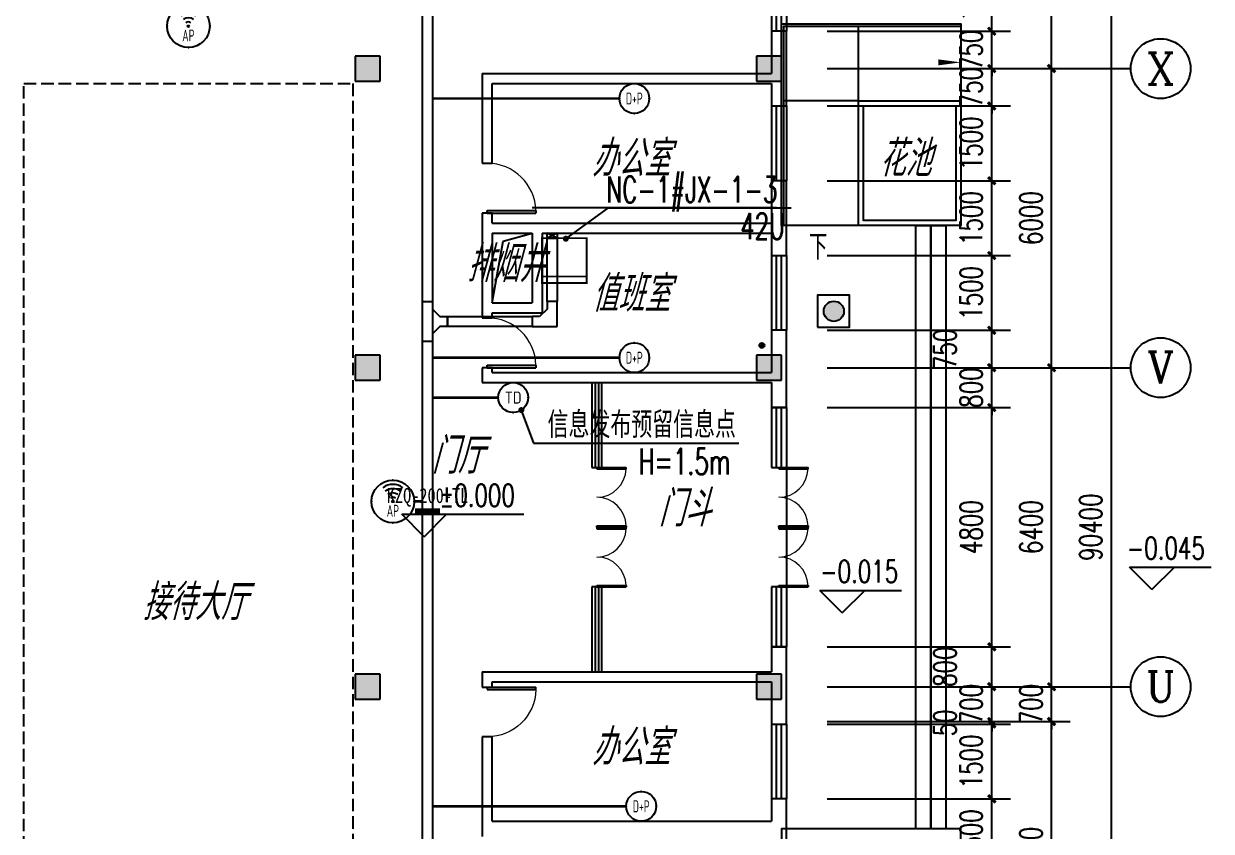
# Model space of a CAD drawing. Extents: x 1333527 to 1855755, y 1020844 to 1581249.
# Drawn here: x 1455274 to 1479099, y 1215171 to 1231371 of the extents above; entities that cross this region are included whole.
import ezdxf
from ezdxf.enums import TextEntityAlignment as Align

# ---------------------------------------------------------------- set-up
doc = ezdxf.new("R2010")
doc.units = 0
doc.header["$LTSCALE"] = 1000
doc.header["$PDSIZE"] = 5
doc.linetypes.add('DASH', pattern=[0.35, 0.25, -0.1])
doc.layers.add('1-建筑底图', color=8, linetype='Continuous', plot=False)
for name, color, linetype in [('AXIS_TEXT', 7, 'Continuous'), ('CABLETRAY_PDS', 4, 'Continuous'), ('DIM-箱柜', 3, 'Continuous'), ('DIM-通讯', 3, 'Continuous'), ('EQUIP-箱柜', 3, 'Continuous'), ('EQUIP-通讯', 3, 'Continuous'), ('WIRE-综合布线', 5, 'Continuous'), ('建筑-柱子', 9, 'Continuous'), ('建筑-柱子-填充', 8, 'Continuous'), ('抗震支吊架', 2, 'Continuous'), ('排水', 153, 'Continuous'), ('防火分区', 6, 'Continuous')]:
    doc.layers.add(name, color=color, linetype=linetype)
doc.styles.add('_TCH_AXIS', font='COMPLEX', dxfattribs={"bigfont": 'GBCBIG'})
doc.styles.add('_TCH_DIM', font='SIMPLEX', dxfattribs={"bigfont": 'GBCBIG'})
doc.styles.add('_TCH_DIM_T3', font='SIMPLEX', dxfattribs={"width": 0.705882, "bigfont": 'GBCBIG'})
doc.styles.add('_TEL_ATTDEF', font='gbenor', dxfattribs={"bigfont": 'gbcbig'})
doc.styles.add('_TEL_DIM', font='SIMPLEX', dxfattribs={"width": 0.8, "height": 3.5, "bigfont": 'HZTXT'})
doc.styles.add('COMPLEX', font='COMPLEX')
doc.styles.add('kzcad', font='', dxfattribs={"width": 0.8})
doc.styles.get("Standard").update_dxf_attribs({"font": 'gbeitc.shx', "bigfont": 'gbcbig.shx'})
doc.styles.get('kzcad').set_extended_font_data('SimSun')
doc.linetypes.add('JIEDI', pattern='A,1.25,-0.25,0.25,-0.25,0.625,["/",Standard,S=0.6,R=0,X=0,Y=-0.3],0.625,-0.25,0.25,-0.25', length=4)
doc.dimstyles.new('_TCH_ARCH&&150', dxfattribs={"dimtxt": 446.25, "dimasz": 150, "dimexe": 375, "dimexo": 450, "dimgap": 189.375, "dimtad": 1, "dimdec": 0, "dimzin": 0, "dimdsep": 46, "dimtxsty": '_TCH_DIM_T3', "dimblk": 'ARCHTICK', "dimcen": 0.09, "dimclrt": 7, "dimazin": 2, "dimtfac": 1, "dimtdec": 0, "dimtix": 1, "dimtmove": 2, "dimatfit": 3, "dimfxl": 1, "dimtolj": 1, "dimtzin": 0, "dimarcsym": 0})

# ---------------------------------------------------------------- blocks, each defined once
blk = doc.blocks.new('$equip_U$00000092(win7-PC-hzk)')
at = {"const_width": 0.05}
blk.add_lwpolyline([(-0.6, 1.2), (0.6, 1.2), (0.6, 0), (-0.6, 0)], close=True, dxfattribs=at)
blk.add_lwpolyline([(-0.6, 1.028), (0.6, 1.028)], dxfattribs=at)
at = {"color": 7, "style": '_TEL_DIM', "flags": 1}
for tag in ['A', 'REMARK']:
    blk.add_attdef(tag, text='', height=0.00002, dxfattribs=at).set_placement((0, 0), align=Align.MIDDLE_CENTER)
at = {"color": 7, "style": '_TEL_DIM'}
blk.add_attdef('$TEXT$', text='', height=0.00002, dxfattribs=at).set_placement((0, 0), align=Align.MIDDLE_CENTER)
blk = doc.blocks.new('$equip_U$00000080(win7-PC-hzk)')
blk.add_circle((0, 0.5), 0.5)
for p in [(0, 0.999), (-0.5, 0.5), (0.5, 0.5)]:
    blk.add_point(p)
at = {"color": 7, "style": '_TEL_DIM', "width": 0.7}
blk.add_attdef('$TEXT$', text='', height=0.4, dxfattribs=at).set_placement((0, 0.5), align=Align.MIDDLE_CENTER)
at = {"color": 7, "style": '_TEL_DIM', "flags": 1}
for tag in ['A', 'REMARK']:
    blk.add_attdef(tag, text='', height=0.00002, dxfattribs=at).set_placement((0, 0), align=Align.MIDDLE_CENTER)
blk = doc.blocks.new('$equip_U$00000091(win7-PC-hzk)')
for radius in [0.714, 0.0272]:
    blk.add_circle((0, 0), radius)
for radius in [0.571, 0.428, 0.285, 0.143]:
    blk.add_arc((0, 0), radius, 53.7049, 126.2951)
for p in [(0, 0.714), (-0.714, 0), (0.714, 0), (0, -0.714)]:
    blk.add_point(p)
at = {"color": 7, "style": '_TEL_DIM', "flags": 1}
for tag in ['A', 'REMARK']:
    blk.add_attdef(tag, text='', height=0.00002, dxfattribs=at).set_placement((0, 0), align=Align.MIDDLE_CENTER)
at = {"color": 7, "style": '_TEL_DIM', "width": 0.7}
blk.add_attdef('$TEXT$', text='', height=0.4, dxfattribs=at).set_placement((0, -0.31), align=Align.MIDDLE_CENTER)
blk = doc.blocks.new('$equip_U$00000076(win7-PC-hzk)')
blk.add_circle((0, 0.5), 0.5)
for p in [(0, 0.999), (-0.5, 0.5), (0.5, 0.5)]:
    blk.add_point(p)
at = {"color": 7, "style": '_TEL_DIM'}
blk.add_attdef('$TEXT$', text='', height=0.4, dxfattribs=at).set_placement((0, 0.5), align=Align.MIDDLE_CENTER)
at = {"color": 7, "style": '_TEL_DIM', "flags": 1}
for tag in ['A', 'REMARK']:
    blk.add_attdef(tag, text='', height=0.00002, dxfattribs=at).set_placement((0, 0), align=Align.MIDDLE_CENTER)
blk = doc.blocks.new('ng')
at = {"layer": '排水'}
for p, q in [((345991, 781358), (346091, 781358)), ((346041, 781408), (346041, 781308))]:
    blk.add_line(p, q, dxfattribs=at)
blk.add_circle((346041, 781358), 50, dxfattribs=at)
blk = doc.blocks.new('A$C4670417C')
at = {"layer": '建筑-柱子-填充'}
for points in [[(102250, 54550), (101750, 54550), (101750, 54050), (102250, 54050)], [(110300, 54550), (109800, 54550), (109800, 54050), (110300, 54050)], [(102250, 48550), (101750, 48550), (101750, 48050), (102250, 48050)], [(110300, 48550), (109800, 48550), (109800, 48050), (110300, 48050)], [(102250, 42150), (101750, 42150), (101750, 41650), (102250, 41650)], [(110300, 42150), (109800, 42150), (109800, 41650), (110300, 41650)]]:
    blk.add_hatch(color=256, dxfattribs=at).paths.add_polyline_path(points)
at = {"layer": '建筑-柱子'}
for p, q in [((102250, 54550), (101750, 54550)), ((101750, 54550), (101750, 54050)), ((102250, 54050), (102250, 54550)), ((110300, 54550), (109800, 54550)), ((109800, 54550), (109800, 54050)), ((110300, 54050), (110300, 54550)), ((101750, 54050), (102250, 54050)), ((109800, 54050), (110300, 54050)), ((102250, 48550), (101750, 48550)), ((101750, 48550), (101750, 48050)), ((102250, 48050), (102250, 48550)), ((110300, 48550), (109800, 48550)), ((109800, 48550), (109800, 48050)), ((110300, 48050), (110300, 48550)), ((101750, 48050), (102250, 48050)), ((109800, 48050), (110300, 48050)), ((102250, 42150), (101750, 42150)), ((101750, 42150), (101750, 41650)), ((102250, 41650), (102250, 42150)), ((110300, 42150), (109800, 42150)), ((109800, 42150), (109800, 41650)), ((110300, 41650), (110300, 42150)), ((101750, 41650), (102250, 41650)), ((109800, 41650), (110300, 41650))]:
    blk.add_line(p, q, dxfattribs=at)
blk = doc.blocks.new('A$C2CDD3BEF')
at = {"layer": '防火分区'}
h = blk.add_hatch(color=7, dxfattribs=at)
h.dxf.hatch_style = 1
edge = h.paths.add_edge_path()
edge.add_arc((460, 446), 282, 0, 360)
at = {"layer": '防火分区', "color": 7}
blk.add_lwpolyline([(0, 0), (900, 0), (900, 900), (0, 900)], close=True, dxfattribs=at)
blk.add_circle((460, 446), 282, dxfattribs=at)
blk = doc.blocks.new('_ArchTick')
at = {"color": 0, "linetype": 'ByBlock', "const_width": 0.4}
blk.add_lwpolyline([(-0.5, -0.5), (0.5, 0.5)], dxfattribs=at)
blk = doc.blocks.new('*D140')
at = {"layer": '1-建筑底图', "color": 0, "lineweight": -2, "transparency": 16777216}
for p, q in [((112521, 38950), (116196, 38950)), ((115821, 37450), (115821, 38950)), ((112521, 37450), (116196, 37450))]:
    blk.add_line(p, q, dxfattribs=at)
at = {"layer": 'Defpoints', "color": 0}
for p in [(112071, 38950), (115821, 38950), (112071, 37450)]:
    blk.add_point(p, dxfattribs=at)
at = {"layer": '1-建筑底图', "color": 0, "lineweight": -2, "transparency": 16777216, "xscale": 150, "yscale": 150, "zscale": 150}
for p, rotation in [((115821, 38950), 90), ((115821, 37450), 270)]:
    blk.add_blockref('_ArchTick', p, dxfattribs=dict(at, rotation=rotation))
at = {"layer": '1-建筑底图', "color": 7, "transparency": 16777216, "insert": (115408, 38200), "char_height": 446.2, "attachment_point": 5, "rotation": 90, "style": '_TCH_DIM_T3'}
blk.add_mtext('\\A1;1500', dxfattribs=at)
blk = doc.blocks.new('*D141')
at = {"layer": '1-建筑底图', "color": 0, "lineweight": -2, "transparency": 16777216}
for p, q in [((112521, 40450), (116196, 40450)), ((115821, 38950), (115821, 40450)), ((112521, 38950), (116196, 38950))]:
    blk.add_line(p, q, dxfattribs=at)
at = {"layer": 'Defpoints', "color": 0}
for p in [(112071, 40450), (115821, 40450), (112071, 38950)]:
    blk.add_point(p, dxfattribs=at)
at = {"layer": '1-建筑底图', "color": 0, "lineweight": -2, "transparency": 16777216, "xscale": 150, "yscale": 150, "zscale": 150}
for p, rotation in [((115821, 40450), 90), ((115821, 38950), 270)]:
    blk.add_blockref('_ArchTick', p, dxfattribs=dict(at, rotation=rotation))
at = {"layer": '1-建筑底图', "color": 7, "transparency": 16777216, "insert": (115408, 39700), "char_height": 446.2, "attachment_point": 5, "rotation": 90, "style": '_TCH_DIM_T3'}
blk.add_mtext('\\A1;1500', dxfattribs=at)
blk = doc.blocks.new('*D142')
at = {"layer": '1-建筑底图', "color": 0, "lineweight": -2, "transparency": 16777216}
for p, q in [((115821, 40500), (115821, 40650)), ((112521, 40500), (116196, 40500)), ((112521, 40450), (116196, 40450)), ((115821, 40450), (115821, 40500)), ((115821, 40450), (115821, 40300))]:
    blk.add_line(p, q, dxfattribs=at)
at = {"layer": 'Defpoints', "color": 0}
for p in [(112071, 40500), (112071, 40450), (115821, 40500)]:
    blk.add_point(p, dxfattribs=at)
at = {"layer": '1-建筑底图', "color": 0, "lineweight": -2, "transparency": 16777216, "xscale": 150, "yscale": 150, "zscale": 150}
for p, rotation in [((115821, 40500), 270), ((115821, 40450), 90)]:
    blk.add_blockref('_ArchTick', p, dxfattribs=dict(at, rotation=rotation))
at = {"layer": '1-建筑底图', "color": 7, "transparency": 16777216, "insert": (114883, 40475), "char_height": 446.2, "attachment_point": 5, "rotation": 90, "style": '_TCH_DIM_T3'}
blk.add_mtext('\\A1;50', dxfattribs=at)
blk = doc.blocks.new('*D143')
at = {"layer": '1-建筑底图', "color": 0, "lineweight": -2, "transparency": 16777216}
for p, q in [((115821, 41200), (115821, 41350)), ((112521, 41200), (116196, 41200)), ((115821, 40500), (115821, 41200)), ((112521, 40500), (116196, 40500)), ((115821, 40500), (115821, 40350))]:
    blk.add_line(p, q, dxfattribs=at)
at = {"layer": 'Defpoints', "color": 0}
for p in [(112071, 41200), (115821, 41200), (112071, 40500)]:
    blk.add_point(p, dxfattribs=at)
at = {"layer": '1-建筑底图', "color": 0, "lineweight": -2, "transparency": 16777216, "xscale": 150, "yscale": 150, "zscale": 150}
for p, rotation in [((115821, 41200), 270), ((115821, 40500), 90)]:
    blk.add_blockref('_ArchTick', p, dxfattribs=dict(at, rotation=rotation))
at = {"layer": '1-建筑底图', "color": 7, "transparency": 16777216, "insert": (115408, 40850), "char_height": 446.2, "attachment_point": 5, "rotation": 90, "style": '_TCH_DIM_T3'}
blk.add_mtext('\\A1;700', dxfattribs=at)
blk = doc.blocks.new('*D144')
at = {"layer": '1-建筑底图', "color": 0, "lineweight": -2, "transparency": 16777216}
for p, q in [((112521, 42000), (116196, 42000)), ((115821, 41200), (115821, 42000)), ((112521, 41200), (116196, 41200))]:
    blk.add_line(p, q, dxfattribs=at)
at = {"layer": 'Defpoints', "color": 0}
for p in [(112071, 42000), (115821, 42000), (112071, 41200)]:
    blk.add_point(p, dxfattribs=at)
at = {"layer": '1-建筑底图', "color": 0, "lineweight": -2, "transparency": 16777216, "xscale": 150, "yscale": 150, "zscale": 150}
for p, rotation in [((115821, 42000), 90), ((115821, 41200), 270)]:
    blk.add_blockref('_ArchTick', p, dxfattribs=dict(at, rotation=rotation))
at = {"layer": '1-建筑底图', "color": 7, "transparency": 16777216, "insert": (114883, 41600), "char_height": 446.2, "attachment_point": 5, "rotation": 90, "style": '_TCH_DIM_T3'}
blk.add_mtext('\\A1;800', dxfattribs=at)
blk = doc.blocks.new('*D145')
at = {"layer": '1-建筑底图', "color": 0, "lineweight": -2, "transparency": 16777216}
for p, q in [((112521, 46800), (116196, 46800)), ((115821, 42000), (115821, 46800)), ((112521, 42000), (116196, 42000))]:
    blk.add_line(p, q, dxfattribs=at)
at = {"layer": 'Defpoints', "color": 0}
for p in [(112071, 46800), (115821, 46800), (112071, 42000)]:
    blk.add_point(p, dxfattribs=at)
at = {"layer": '1-建筑底图', "color": 0, "lineweight": -2, "transparency": 16777216, "xscale": 150, "yscale": 150, "zscale": 150}
for p, rotation in [((115821, 46800), 90), ((115821, 42000), 270)]:
    blk.add_blockref('_ArchTick', p, dxfattribs=dict(at, rotation=rotation))
at = {"layer": '1-建筑底图', "color": 7, "transparency": 16777216, "insert": (115408, 44400), "char_height": 446.2, "attachment_point": 5, "rotation": 90, "style": '_TCH_DIM_T3'}
blk.add_mtext('\\A1;4800', dxfattribs=at)
blk = doc.blocks.new('*D146')
at = {"layer": '1-建筑底图', "color": 0, "lineweight": -2, "transparency": 16777216}
for p, q in [((115821, 47600), (115821, 47750)), ((112521, 47600), (116196, 47600)), ((115821, 46800), (115821, 47600)), ((112521, 46800), (116196, 46800)), ((115821, 46800), (115821, 46650))]:
    blk.add_line(p, q, dxfattribs=at)
at = {"layer": 'Defpoints', "color": 0}
for p in [(112071, 47600), (115821, 47600), (112071, 46800)]:
    blk.add_point(p, dxfattribs=at)
at = {"layer": '1-建筑底图', "color": 0, "lineweight": -2, "transparency": 16777216, "xscale": 150, "yscale": 150, "zscale": 150}
for p, rotation in [((115821, 47600), 270), ((115821, 46800), 90)]:
    blk.add_blockref('_ArchTick', p, dxfattribs=dict(at, rotation=rotation))
at = {"layer": '1-建筑底图', "color": 7, "transparency": 16777216, "insert": (115408, 47200), "char_height": 446.2, "attachment_point": 5, "rotation": 90, "style": '_TCH_DIM_T3'}
blk.add_mtext('\\A1;800', dxfattribs=at)
blk = doc.blocks.new('*D147')
at = {"layer": '1-建筑底图', "color": 0, "lineweight": -2, "transparency": 16777216}
for p, q in [((112521, 48350), (116196, 48350)), ((115821, 47600), (115821, 48350)), ((112521, 47600), (116196, 47600))]:
    blk.add_line(p, q, dxfattribs=at)
at = {"layer": 'Defpoints', "color": 0}
for p in [(112071, 48350), (115821, 48350), (112071, 47600)]:
    blk.add_point(p, dxfattribs=at)
at = {"layer": '1-建筑底图', "color": 0, "lineweight": -2, "transparency": 16777216, "xscale": 150, "yscale": 150, "zscale": 150}
for p, rotation in [((115821, 48350), 90), ((115821, 47600), 270)]:
    blk.add_blockref('_ArchTick', p, dxfattribs=dict(at, rotation=rotation))
at = {"layer": '1-建筑底图', "color": 7, "transparency": 16777216, "insert": (114883, 47975), "char_height": 446.2, "attachment_point": 5, "rotation": 90, "style": '_TCH_DIM_T3'}
blk.add_mtext('\\A1;750', dxfattribs=at)
blk = doc.blocks.new('*D148')
at = {"layer": '1-建筑底图', "color": 0, "lineweight": -2, "transparency": 16777216}
for p, q in [((112521, 49850), (116196, 49850)), ((115821, 48350), (115821, 49850)), ((112521, 48350), (116196, 48350))]:
    blk.add_line(p, q, dxfattribs=at)
at = {"layer": 'Defpoints', "color": 0}
for p in [(112071, 49850), (115821, 49850), (112071, 48350)]:
    blk.add_point(p, dxfattribs=at)
at = {"layer": '1-建筑底图', "color": 0, "lineweight": -2, "transparency": 16777216, "xscale": 150, "yscale": 150, "zscale": 150}
for p, rotation in [((115821, 49850), 90), ((115821, 48350), 270)]:
    blk.add_blockref('_ArchTick', p, dxfattribs=dict(at, rotation=rotation))
at = {"layer": '1-建筑底图', "color": 7, "transparency": 16777216, "insert": (115408, 49100), "char_height": 446.2, "attachment_point": 5, "rotation": 90, "style": '_TCH_DIM_T3'}
blk.add_mtext('\\A1;1500', dxfattribs=at)
blk = doc.blocks.new('*D149')
at = {"layer": '1-建筑底图', "color": 0, "lineweight": -2, "transparency": 16777216}
for p, q in [((112521, 51350), (116196, 51350)), ((115821, 49850), (115821, 51350)), ((112521, 49850), (116196, 49850))]:
    blk.add_line(p, q, dxfattribs=at)
at = {"layer": 'Defpoints', "color": 0}
for p in [(112071, 51350), (115821, 51350), (112071, 49850)]:
    blk.add_point(p, dxfattribs=at)
at = {"layer": '1-建筑底图', "color": 0, "lineweight": -2, "transparency": 16777216, "xscale": 150, "yscale": 150, "zscale": 150}
for p, rotation in [((115821, 51350), 90), ((115821, 49850), 270)]:
    blk.add_blockref('_ArchTick', p, dxfattribs=dict(at, rotation=rotation))
at = {"layer": '1-建筑底图', "color": 7, "transparency": 16777216, "insert": (115408, 50600), "char_height": 446.2, "attachment_point": 5, "rotation": 90, "style": '_TCH_DIM_T3'}
blk.add_mtext('\\A1;1500', dxfattribs=at)
blk = doc.blocks.new('*D150')
at = {"layer": '1-建筑底图', "color": 0, "lineweight": -2, "transparency": 16777216}
for p, q in [((112521, 52850), (116196, 52850)), ((115821, 51350), (115821, 52850)), ((112521, 51350), (116196, 51350))]:
    blk.add_line(p, q, dxfattribs=at)
at = {"layer": 'Defpoints', "color": 0}
for p in [(112071, 52850), (115821, 52850), (112071, 51350)]:
    blk.add_point(p, dxfattribs=at)
at = {"layer": '1-建筑底图', "color": 0, "lineweight": -2, "transparency": 16777216, "xscale": 150, "yscale": 150, "zscale": 150}
for p, rotation in [((115821, 52850), 90), ((115821, 51350), 270)]:
    blk.add_blockref('_ArchTick', p, dxfattribs=dict(at, rotation=rotation))
at = {"layer": '1-建筑底图', "color": 7, "transparency": 16777216, "insert": (115408, 52100), "char_height": 446.2, "attachment_point": 5, "rotation": 90, "style": '_TCH_DIM_T3'}
blk.add_mtext('\\A1;1500', dxfattribs=at)
blk = doc.blocks.new('*D151')
at = {"layer": '1-建筑底图', "color": 0, "lineweight": -2, "transparency": 16777216}
for p, q in [((115821, 53600), (115821, 53750)), ((112521, 53600), (116196, 53600)), ((115821, 52850), (115821, 53600)), ((112521, 52850), (116196, 52850)), ((115821, 52850), (115821, 52700))]:
    blk.add_line(p, q, dxfattribs=at)
at = {"layer": 'Defpoints', "color": 0}
for p in [(112071, 53600), (115821, 53600), (112071, 52850)]:
    blk.add_point(p, dxfattribs=at)
at = {"layer": '1-建筑底图', "color": 0, "lineweight": -2, "transparency": 16777216, "xscale": 150, "yscale": 150, "zscale": 150}
for p, rotation in [((115821, 53600), 270), ((115821, 52850), 90)]:
    blk.add_blockref('_ArchTick', p, dxfattribs=dict(at, rotation=rotation))
at = {"layer": '1-建筑底图', "color": 7, "transparency": 16777216, "insert": (115408, 53225), "char_height": 446.2, "attachment_point": 5, "rotation": 90, "style": '_TCH_DIM_T3'}
blk.add_mtext('\\A1;750', dxfattribs=at)
blk = doc.blocks.new('*D152')
at = {"layer": '1-建筑底图', "color": 0, "lineweight": -2, "transparency": 16777216}
for p, q in [((112521, 54350), (116196, 54350)), ((115821, 54350), (115821, 54500)), ((115821, 53600), (115821, 54350)), ((112521, 53600), (116196, 53600)), ((115821, 53600), (115821, 53450))]:
    blk.add_line(p, q, dxfattribs=at)
at = {"layer": 'Defpoints', "color": 0}
for p in [(112071, 54350), (115821, 54350), (112071, 53600)]:
    blk.add_point(p, dxfattribs=at)
at = {"layer": '1-建筑底图', "color": 0, "lineweight": -2, "transparency": 16777216, "xscale": 150, "yscale": 150, "zscale": 150}
for p, rotation in [((115821, 54350), 270), ((115821, 53600), 90)]:
    blk.add_blockref('_ArchTick', p, dxfattribs=dict(at, rotation=rotation))
at = {"layer": '1-建筑底图', "color": 7, "transparency": 16777216, "insert": (115408, 53975), "char_height": 446.2, "attachment_point": 5, "rotation": 90, "style": '_TCH_DIM_T3'}
blk.add_mtext('\\A1;750', dxfattribs=at)
blk = doc.blocks.new('*D153')
at = {"layer": '1-建筑底图', "color": 0, "lineweight": -2, "transparency": 16777216}
for p, q in [((112521, 55850), (116196, 55850)), ((115821, 54350), (115821, 55850)), ((112521, 54350), (116196, 54350))]:
    blk.add_line(p, q, dxfattribs=at)
at = {"layer": 'Defpoints', "color": 0}
for p in [(112071, 55850), (115821, 55850), (112071, 54350)]:
    blk.add_point(p, dxfattribs=at)
at = {"layer": '1-建筑底图', "color": 0, "lineweight": -2, "transparency": 16777216, "xscale": 150, "yscale": 150, "zscale": 150}
for p, rotation in [((115821, 55850), 90), ((115821, 54350), 270)]:
    blk.add_blockref('_ArchTick', p, dxfattribs=dict(at, rotation=rotation))
at = {"layer": '1-建筑底图', "color": 7, "transparency": 16777216, "insert": (115408, 55100), "char_height": 446.2, "attachment_point": 5, "rotation": 90, "style": '_TCH_DIM_T3'}
blk.add_mtext('\\A1;1500', dxfattribs=at)
blk = doc.blocks.new('*D432')
at = {"layer": '1-建筑底图', "color": 0, "lineweight": -2, "transparency": 16777216}
for p, q in [((113721, 40500), (117396, 40500)), ((117021, 35200), (117021, 40500)), ((113721, 35200), (117396, 35200))]:
    blk.add_line(p, q, dxfattribs=at)
at = {"layer": 'Defpoints', "color": 0}
for p in [(113271, 40500), (117021, 40500), (113271, 35200)]:
    blk.add_point(p, dxfattribs=at)
at = {"layer": '1-建筑底图', "color": 0, "lineweight": -2, "transparency": 16777216, "xscale": 150, "yscale": 150, "zscale": 150}
for p, rotation in [((117021, 40500), 90), ((117021, 35200), 270)]:
    blk.add_blockref('_ArchTick', p, dxfattribs=dict(at, rotation=rotation))
at = {"layer": '1-建筑底图', "color": 7, "transparency": 16777216, "insert": (116608, 37850), "char_height": 446.2, "attachment_point": 5, "rotation": 90, "style": '_TCH_DIM_T3'}
blk.add_mtext('\\A1;5300', dxfattribs=at)
blk = doc.blocks.new('*D433')
at = {"layer": '1-建筑底图', "color": 0, "lineweight": -2, "transparency": 16777216}
for p, q in [((117021, 41200), (117021, 41350)), ((113721, 41200), (117396, 41200)), ((117021, 40500), (117021, 41200)), ((113721, 40500), (117396, 40500)), ((117021, 40500), (117021, 40350))]:
    blk.add_line(p, q, dxfattribs=at)
at = {"layer": 'Defpoints', "color": 0}
for p in [(113271, 41200), (117021, 41200), (113271, 40500)]:
    blk.add_point(p, dxfattribs=at)
at = {"layer": '1-建筑底图', "color": 0, "lineweight": -2, "transparency": 16777216, "xscale": 150, "yscale": 150, "zscale": 150}
for p, rotation in [((117021, 41200), 270), ((117021, 40500), 90)]:
    blk.add_blockref('_ArchTick', p, dxfattribs=dict(at, rotation=rotation))
at = {"layer": '1-建筑底图', "color": 7, "transparency": 16777216, "insert": (116608, 40850), "char_height": 446.2, "attachment_point": 5, "rotation": 90, "style": '_TCH_DIM_T3'}
blk.add_mtext('\\A1;700', dxfattribs=at)
blk = doc.blocks.new('*D434')
at = {"layer": '1-建筑底图', "color": 0, "lineweight": -2, "transparency": 16777216}
for p, q in [((113721, 47600), (117396, 47600)), ((117021, 41200), (117021, 47600)), ((113721, 41200), (117396, 41200))]:
    blk.add_line(p, q, dxfattribs=at)
at = {"layer": 'Defpoints', "color": 0}
for p in [(113271, 47600), (117021, 47600), (113271, 41200)]:
    blk.add_point(p, dxfattribs=at)
at = {"layer": '1-建筑底图', "color": 0, "lineweight": -2, "transparency": 16777216, "xscale": 150, "yscale": 150, "zscale": 150}
for p, rotation in [((117021, 47600), 90), ((117021, 41200), 270)]:
    blk.add_blockref('_ArchTick', p, dxfattribs=dict(at, rotation=rotation))
at = {"layer": '1-建筑底图', "color": 7, "transparency": 16777216, "insert": (116608, 44400), "char_height": 446.2, "attachment_point": 5, "rotation": 90, "style": '_TCH_DIM_T3'}
blk.add_mtext('\\A1;6400', dxfattribs=at)
blk = doc.blocks.new('*D435')
at = {"layer": '1-建筑底图', "color": 0, "lineweight": -2, "transparency": 16777216}
for p, q in [((113721, 53600), (117396, 53600)), ((117021, 47600), (117021, 53600)), ((113721, 47600), (117396, 47600))]:
    blk.add_line(p, q, dxfattribs=at)
at = {"layer": 'Defpoints', "color": 0}
for p in [(113271, 53600), (117021, 53600), (113271, 47600)]:
    blk.add_point(p, dxfattribs=at)
at = {"layer": '1-建筑底图', "color": 0, "lineweight": -2, "transparency": 16777216, "xscale": 150, "yscale": 150, "zscale": 150}
for p, rotation in [((117021, 53600), 90), ((117021, 47600), 270)]:
    blk.add_blockref('_ArchTick', p, dxfattribs=dict(at, rotation=rotation))
at = {"layer": '1-建筑底图', "color": 7, "transparency": 16777216, "insert": (116608, 50600), "char_height": 446.2, "attachment_point": 5, "rotation": 90, "style": '_TCH_DIM_T3'}
blk.add_mtext('\\A1;6000', dxfattribs=at)
blk = doc.blocks.new('*D436')
at = {"layer": '1-建筑底图', "color": 0, "lineweight": -2, "transparency": 16777216}
for p, q in [((113721, 61100), (117396, 61100)), ((117021, 53600), (117021, 61100)), ((113721, 53600), (117396, 53600))]:
    blk.add_line(p, q, dxfattribs=at)
at = {"layer": 'Defpoints', "color": 0}
for p in [(113271, 61100), (117021, 61100), (113271, 53600)]:
    blk.add_point(p, dxfattribs=at)
at = {"layer": '1-建筑底图', "color": 0, "lineweight": -2, "transparency": 16777216, "xscale": 150, "yscale": 150, "zscale": 150}
for p, rotation in [((117021, 61100), 90), ((117021, 53600), 270)]:
    blk.add_blockref('_ArchTick', p, dxfattribs=dict(at, rotation=rotation))
at = {"layer": '1-建筑底图', "color": 7, "transparency": 16777216, "insert": (116608, 57350), "char_height": 446.2, "attachment_point": 5, "rotation": 90, "style": '_TCH_DIM_T3'}
blk.add_mtext('\\A1;7500', dxfattribs=at)
blk = doc.blocks.new('*D446')
at = {"layer": '1-建筑底图', "color": 0, "lineweight": -2, "transparency": 16777216}
for p, q in [((113721, 89600), (118596, 89600)), ((118221, -800), (118221, 89600)), ((113721, -800), (118596, -800))]:
    blk.add_line(p, q, dxfattribs=at)
at = {"layer": 'Defpoints', "color": 0}
for p in [(113271, 89600), (118221, 89600), (113271, -800)]:
    blk.add_point(p, dxfattribs=at)
at = {"layer": '1-建筑底图', "color": 0, "lineweight": -2, "transparency": 16777216, "xscale": 150, "yscale": 150, "zscale": 150}
for p, rotation in [((118221, 89600), 90), ((118221, -800), 270)]:
    blk.add_blockref('_ArchTick', p, dxfattribs=dict(at, rotation=rotation))
at = {"layer": '1-建筑底图', "color": 7, "transparency": 16777216, "insert": (117808, 44400), "char_height": 446.2, "attachment_point": 5, "rotation": 90, "style": '_TCH_DIM_T3'}
blk.add_mtext('\\A1;90400', dxfattribs=at)
blk = doc.blocks.new('$DorLib2D$00000002')
for p, q in [((-0.5, 0), (-0.5, 0.4875)), ((-0.475, 0.4875), (-0.5, 0.4875)), ((-0.475, 0), (-0.475, 0.4875)), ((0.475, 0), (0.475, 0.4875)), ((0.475, 0.4875), (0.5, 0.4875)), ((0.5, 0), (0.5, 0.4875)), ((-0.5, 0), (-0.475, 0)), ((0.5, 0), (0.475, 0))]:
    blk.add_line(p, q)
at = {"lineweight": 13}
for centre, start, end in [((-0.4875, 0), 0, 88.53072), ((0.4875, 0), 91.46928, 180)]:
    blk.add_arc(centre, 0.4875, start, end, dxfattribs=at)
blk = doc.blocks.new('$WINLIB2D$00000001')
at = {"color": 0}
for points in [[(-0.5, 0.5), (-0.5, -0.5)], [(-0.5, 0.5), (0.5, 0.5)], [(0.5, -0.5), (0.5, 0.5)], [(0.5, 0.167), (-0.5, 0.167)], [(0.5, -0.167), (-0.5, -0.167)], [(-0.5, -0.5), (0.5, -0.5)]]:
    blk.add_lwpolyline(points, dxfattribs=at)
blk = doc.blocks.new('$DorLib2D$00000001')
for p, q in [((0.45, 0.975), (0.5, 0.975)), ((0.45, 0), (0.45, 0.975)), ((0.5, 0), (0.5, 0.975)), ((0.5, 0), (0.45, 0))]:
    blk.add_line(p, q)
at = {"lineweight": 13}
blk.add_arc((0.475, 0), 0.975, 91.4693, 180, dxfattribs=at)
blk = doc.blocks.new('_AXISO')
blk.add_circle((0, 0), 0.5)
at = {"layer": 'AXIS_TEXT', "style": 'COMPLEX', "width": 1.041667}
blk.add_attdef('A', text='', height=0.56, dxfattribs=at).set_placement((-0.25, -0.28), (0.25, -0.28), align=Align.FIT)
blk = doc.blocks.new('1-一层建筑底图')
at = {"layer": '1-建筑底图', "color": 8}
for p, q in [((111700, 54349.5), (111400, 54349.5)), ((111400, 54349.5), (111400, 53500)), ((111700, 53400), (111700, 54349.5)), ((105600, 53500), (111400, 53500)), ((105600, 53500), (105600, 51700)), ((111700, 52850), (111700, 53400)), ((112609.7, 53600), (118609.7, 53600)), ((105800, 53300), (111400, 53300)), ((105800, 51700), (105800, 53300)), ((111400, 53300), (111400, 52850)), ((111400, 52850), (111700, 52850)), ((105600, 51700), (105800, 51700)), ((111700, 51350), (111400, 51350)), ((111400, 51350), (111400, 50500)), ((111700, 50400), (111700, 51350)), ((111500, 50805.7), (106600, 50805.7)), ((105800, 50700), (105600, 50700)), ((105600, 50700), (105600, 50400)), ((105800, 50500), (105800, 50700)), ((105600, 50400), (105600, 48800)), ((105800, 50500), (106700, 50500)), ((105800, 50300), (106600, 50300)), ((105800, 50300), (105800, 48900)), ((106600, 50300), (106600, 48900)), ((106700, 50500), (111400, 50500)), ((106800, 50300), (106800, 48700)), ((106800, 50300), (111400, 50300)), ((111400, 50300), (111400, 49850)), ((115200, 50450), (111600, 50450)), ((111700, 49850), (111700, 50400)), ((111400, 49850), (111700, 49850)), ((105800, 48900), (106600, 48900)), ((105600, 48800), (105600, 48600)), ((105800, 48700), (106800, 48700)), ((105800, 48600), (105800, 48700)), ((105600, 48600), (105800, 48600)), ((111700, 48350), (111400, 48350)), ((111400, 48350), (111400, 47500)), ((111700, 47400), (111700, 48350)), ((105800, 47600), (105600, 47600)), ((105600, 47600), (105600, 47300)), ((105800, 47500), (105800, 47600)), ((105800, 47500), (107900, 47500)), ((107900, 47500), (111400, 47500)), ((112609.7, 47600), (118609.7, 47600)), ((105600, 47300), (107900, 47300)), ((107800, 47300), (107800, 45600)), ((107866.7, 47300), (107866.7, 45600)), ((107900, 47300), (111400, 47300)), ((107933.3, 47300), (107933.3, 45600)), ((108000, 45600), (108000, 47300)), ((111400, 47300), (111400, 46800)), ((111700, 46800), (111700, 47400)), ((111400, 46800), (111700, 46800)), ((107800, 45600), (108000, 45600)), ((111700, 45600), (111700, 44400)), ((104434.2, 44208.6), (103984.2, 44658.6)), ((103984.2, 44658.6), (106435.2, 44658.6)), ((104434.2, 44208.6), (104884.2, 44658.6)), ((111700, 44400), (111700, 43200)), ((119035.4, 43149.1), (118585.4, 43599.1)), ((118585.4, 43599.1), (120225.5, 43599.1)), ((119035.4, 43149.1), (119485.4, 43599.1)), ((108000, 43200), (107800, 43200)), ((107800, 43200), (107800, 41500)), ((107866.7, 43200), (107866.7, 41500)), ((107933.3, 43200), (107933.3, 41500)), ((108000, 41500), (108000, 43200)), ((112822, 42681.5), (112372, 43131.5)), ((112372, 43131.5), (114012.2, 43131.5)), ((112822, 42681.5), (113272, 43131.5)), ((111700, 42000), (111400, 42000)), ((111400, 42000), (111400, 41500)), ((111700, 41400), (111700, 42000)), ((105600, 41500), (107900, 41500)), ((105600, 41500), (105600, 41193.1)), ((107900, 41500), (111400, 41500)), ((105800, 41300), (107900, 41300)), ((105800, 41193.1), (105800, 41300)), ((107900, 41300), (111400, 41300)), ((111400, 41300), (111400, 40450)), ((111700, 40450), (111700, 41400)), ((105600, 41193.1), (105800, 41193.1)), ((112609.7, 41200), (118609.7, 41200)), ((111400, 40450), (111700, 40450)), ((105800, 40193.1), (105600, 40193.1)), ((105600, 40193.1), (105600, 38400)), ((105800, 38500), (105800, 40193.1)), ((111700, 38950), (111400, 38950)), ((111400, 38950), (111400, 38500)), ((111700, 38400), (111700, 38950)), ((105600, 38400), (105600, 38193.1)), ((105800, 38500), (111400, 38500)), ((111700, 37450), (111700, 38400))]:
    blk.add_line(p, q, dxfattribs=at)
for points in [[(111600, 50450), (111600, 54500), (115200, 54500), (115200, 52950)], [(111650, 50450), (111650, 54450), (115200, 54450)], [(113150, 52950), (113150, 54450)], [(113150, 52950), (111650, 52950)], [(113150, 50450), (113150, 52950), (115200, 52950), (115200, 50450)], [(105800, 48900), (106015.6, 50139.1), (106600, 50300)], [(111600, 38350), (111600, 35850), (115200, 35850), (115200, 38350)]]:
    blk.add_lwpolyline(points, dxfattribs=at)
blk.add_lwpolyline([(112299.9, 50450, 0, 0, 0), (112299.9, 53725, 0, 0, 0), (115200, 53725, 0, 120, 0), (114750, 53725, 0, 0, 0)], format="xyseb", dxfattribs=at)
at = {"layer": '1-建筑底图', "color": 8, "linetype": 'DASH'}
blk.add_lwpolyline([(96400, 53300), (103000, 53300), (103000, 35500), (96400, 35500)], close=True, dxfattribs=at)
at = {"layer": '1-建筑底图', "color": 8}
for points in [[(113150, 52950), (115200, 52950), (115200, 50450), (113150, 50450)], [(113250, 52850), (115100, 52850), (115100, 50550), (113250, 50550)], [(114300, 50450), (114600, 50450), (114600, 38350), (114300, 38350)], [(114600, 50450), (114900, 50450), (114900, 38350), (114600, 38350)], [(111600, 35850), (115200, 35850), (115200, 38350), (111600, 38350)]]:
    blk.add_lwpolyline(points, close=True, dxfattribs=at)
for name, p in [('A$C4670417C', (1300, -700)), ('ng', (-234831.6, -733311.5))]:
    blk.add_blockref(name, p, dxfattribs=at)
for name, p, xscale, yscale, zscale, rotation in [('$WINLIB2D$00000001', (111550, 55099.5), 1500, -300, 300, 270), ('$WINLIB2D$00000001', (111550, 52100), 1500, -300, 300, 270), ('$DorLib2D$00000001', (105700, 51200), 1000, 1000, 200, 270), ('$WINLIB2D$00000001', (111550, 49100), 1500, -300, 300, 270), ('$DorLib2D$00000001', (105700, 48100), 1000, 1000, 200, 270), ('$WINLIB2D$00000001', (111550, 46200), 1200, 300, 300, 270), ('$DorLib2D$00000002', (107900, 45000), 1200, 1200, 200, 270), ('$DorLib2D$00000002', (111550, 45000), 1200, 1200, 300, 270), ('$DorLib2D$00000002', (107900, 43800), 1200, 1200, 200, 270), ('$DorLib2D$00000002', (111550, 43800), 1200, 1200, 300, 270), ('$WINLIB2D$00000001', (111550, 42600), 1200, 300, 300, 270), ('$DorLib2D$00000001', (105700, 40693.1), 1000, -1000, 200, 90), ('$WINLIB2D$00000001', (111550, 39700), 1500, -300, 300, 270)]:
    blk.add_blockref(name, p, dxfattribs=dict(at, xscale=xscale, yscale=yscale, zscale=zscale, rotation=rotation))
ref = blk.add_blockref('_AXISO', (119209.7, 53600), dxfattribs=dict(at, xscale=1200, yscale=1200, zscale=1200))
ref.add_attrib('A', 'X', dxfattribs={"layer": 'AXIS_TEXT', "height": 637.8, "style": '_TCH_AXIS'}).set_placement((118936.4, 53281.1), (119483.1, 53281.1), align=Align.FIT)
at = {"layer": '1-建筑底图', "color": 8, "xscale": 0.7200000000000001, "yscale": 0.7200000000000001, "zscale": 0.7200000000000001}
blk.add_blockref('A$C2CDD3BEF', (112321.9, 48409.6), dxfattribs=at)
at = {"layer": '1-建筑底图', "color": 8}
ref = blk.add_blockref('_AXISO', (119209.7, 47600), dxfattribs=dict(at, xscale=1200, yscale=1200, zscale=1200))
ref.add_attrib('A', 'V', dxfattribs={"layer": 'AXIS_TEXT', "height": 637.8, "style": '_TCH_AXIS'}).set_placement((118936.4, 47281.1), (119483.1, 47281.1), align=Align.FIT)
ref = blk.add_blockref('_AXISO', (119209.7, 41200), dxfattribs=dict(at, xscale=1200, yscale=1200, zscale=1200))
ref.add_attrib('A', 'U', dxfattribs={"layer": 'AXIS_TEXT', "height": 608.3, "style": '_TCH_AXIS'}).set_placement((118920.1, 40895.9), (119499.4, 40895.9), align=Align.FIT)
for s, p in [('办公室', (107796.2, 51436.1)), ('花池', (113557.1, 51435.2)), ('排烟井', (105285.6, 49322.1)), ('值班室', (107796.2, 48722.1)), ('门厅', (104576.7, 45473.3)), ('门斗', (109130.4, 44413.8)), ('接待大厅', (98782.9, 42533.7)), ('办公室', (107796.2, 39626.7))]:
    blk.add_text(s, height=723.4, dxfattribs=at).set_placement(p)
at = {"layer": '1-建筑底图', "color": 8, "style": '_TCH_DIM'}
blk.add_text('下', height=506.4, dxfattribs=at).set_placement((112157.5, 49767.5))
at = {"layer": '1-建筑底图', "color": 8, "style": '_TCH_DIM', "width": 0.705882}
for s, p in [('%%P0.000', (104740.2, 44816.1)), ('-0.045', (118530.5, 43756.6)), ('-0.015', (112377.2, 43289))]:
    blk.add_text(s, height=446.25, dxfattribs=at).set_placement(p)
at = {"layer": '1-建筑底图', "color": 8}
for p1, p2, distance, picture, middle in [((113270.9, -800), (113270.9, 89600), -4950, '*D446', (117808.4, 44400)), ((113270.9, 53600), (113270.9, 61100), -3750, '*D436', (116608.4, 57350)), ((112070.9, 54349.5), (112070.9, 55849.5), -3750, '*D153', (115408.4, 55099.5)), ((112070.9295, 53600), (112070.9295, 54349.5205), -3750, '*D152', (115408.4295, 53974.7602)), ((112070.9, 52850), (112070.9, 53600), -3750, '*D151', (115408.4, 53225)), ((113270.9, 47600), (113270.9, 53600), -3750, '*D435', (116608.4, 50600)), ((112070.9, 51350), (112070.9, 52850), -3750, '*D150', (115408.4, 52100)), ((112070.9, 49850), (112070.9, 51350), -3750, '*D149', (115408.4, 50600)), ((112070.9, 48350), (112070.9, 49850), -3750, '*D148', (115408.4, 49100)), ((112070.9, 46800), (112070.9, 47600), -3750, '*D146', (115408.4, 47200)), ((113270.9, 41200), (113270.9, 47600), -3750, '*D434', (116608.4, 44400)), ((112070.9, 42000), (112070.9, 46800), -3750, '*D145', (115408.4, 44400)), ((112070.9, 40500), (112070.9, 41200), -3750, '*D143', (115408.4, 40850)), ((113270.9, 40500), (113270.9, 41200), -3750, '*D433', (116608.4, 40850)), ((112070.9, 38950), (112070.9, 40450), -3750, '*D141', (115408.4, 39700)), ((113270.9, 35200), (113270.9, 40500), -3750, '*D432', (116608.4, 37850)), ((112070.9, 37450), (112070.9, 38950), -3750, '*D140', (115408.4, 38200))]:
    dim = blk.add_aligned_dim(p1=p1, p2=p2, distance=distance, dimstyle='_TCH_ARCH&&150', dxfattribs=at)
    dim.commit()
    dim.dimension.update_dxf_attribs({"geometry": picture, "text_midpoint": middle})
for base, p1, p2, picture, middle in [((115820.9, 48350), (112070.9, 47600), (112070.9, 48350), '*D147', (114883.4, 47975)), ((115820.9, 42000), (112070.9, 41200), (112070.9, 42000), '*D144', (114883.4, 41600)), ((115820.9, 40500), (112070.9, 40450), (112070.9, 40500), '*D142', (114883.4, 40475))]:
    dim = blk.add_linear_dim(base=base, p1=p1, p2=p2, angle=90, dimstyle='_TCH_ARCH&&150', dxfattribs=at)
    dim.commit()
    dim.dimension.update_dxf_attribs({"geometry": picture, "text_midpoint": middle, "dimtype": 161})

msp = doc.modelspace()

# ---------------------------------------------------------------- linework, layer by layer
at = {"layer": 'CABLETRAY_PDS'}
for p, q in [((1463274, 1211071), (1463274, 1231971)), ((1463474, 1231971), (1463474, 1211071)), ((1465774, 1225647), (1465624, 1225497)), ((1465974, 1225797), (1465774, 1225797)), ((1465774, 1225797), (1465774, 1225647)), ((1465974, 1225297), (1465974, 1225797)), ((1465624, 1225497), (1465474, 1225497)), ((1465474, 1225497), (1465474, 1225297)), ((1465474, 1225297), (1465974, 1225297))]:
    msp.add_line(p, q, dxfattribs=at)
at = {"layer": 'CABLETRAY_PDS', "linetype": 'JIEDI'}
for p, q in [((1465774, 1225797), (1465774, 1227071)), ((1465774, 1227071), (1465974, 1227071)), ((1465974, 1227071), (1465974, 1225797)), ((1463274, 1224997), (1463274, 1225797)), ((1463274, 1225797), (1463474, 1225797)), ((1463474, 1225797), (1463474, 1225647)), ((1463474, 1225647), (1463624, 1225497)), ((1465974, 1225797), (1465774, 1225797)), ((1463624, 1225497), (1463774, 1225497)), ((1463774, 1225297), (1463774, 1225497)), ((1463774, 1225497), (1465474, 1225497)), ((1463774, 1225497), (1463774, 1225297)), ((1465474, 1225497), (1465474, 1225297)), ((1463624, 1225297), (1463474, 1225147)), ((1463474, 1225147), (1463474, 1224997)), ((1463774, 1225297), (1463624, 1225297)), ((1465474, 1225297), (1463774, 1225297)), ((1463474, 1224997), (1463274, 1224997))]:
    msp.add_line(p, q, dxfattribs=at)
msp.add_lwpolyline([(1465974, 1227171), (1465974, 1227071), (1465774, 1227071), (1465774, 1227171)], close=True, dxfattribs=at)
for points in [[(1465974, 1227071), (1465774, 1227171)], [(1465974, 1227171), (1465774, 1227071)]]:
    msp.add_lwpolyline(points, dxfattribs=at)
at = {"layer": 'DIM-箱柜'}
for p, q in [((1466149, 1227058), (1467003, 1227677)), ((1467003, 1227677), (1470673, 1227677))]:
    msp.add_line(p, q, dxfattribs=at)
at = {"layer": 'DIM-箱柜', "const_width": 60}
msp.add_lwpolyline([(1466125, 1227040, 1), (1466173, 1227076, 1)], format="xyb", close=True, dxfattribs=at)
at = {"layer": 'DIM-通讯'}
for p, q in [((1465257, 1223620), (1465501, 1222956)), ((1465501, 1222956), (1469622, 1222956))]:
    msp.add_line(p, q, dxfattribs=at)
at = {"layer": 'DIM-通讯', "const_width": 60}
msp.add_lwpolyline([(1465247, 1223648, 1), (1465267, 1223592, 1)], format="xyb", close=True, dxfattribs=at)
at = {"layer": 'WIRE-综合布线', "linetype": 'Continuous', "const_width": 52.5}
for points in [[(1463474, 1229871), (1467224, 1229871)], [(1463474, 1224671), (1467224, 1224671)], [(1463474, 1223871), (1464794, 1223871)], [(1463108, 1221787), (1463274, 1221787)], [(1463474, 1215671), (1467364, 1215671)]]:
    msp.add_lwpolyline(points, dxfattribs=at)
at = {"layer": '抗震支吊架', "color": 2, "const_width": 100}
msp.add_lwpolyline([(1463124, 1221596), (1463624, 1221596)], dxfattribs=at)

# ---------------------------------------------------------------- block references
at = {"layer": '1-建筑底图'}
msp.add_blockref('1-一层建筑底图', (1358874, 1176871), dxfattribs=at)
at = {"layer": 'EQUIP-箱柜', "linetype": 'JIEDI'}
ref = msp.add_blockref('$equip_U$00000092(win7-PC-hzk)', (1466119, 1227070), dxfattribs=dict(at, xscale=750, yscale=750, zscale=750, rotation=180))
ref.add_attrib('$TEXT$', 'REMARK', dxfattribs={"layer": '0', "color": 7, "height": 0.015, "style": '_TEL_ATTDEF'}).set_placement((1466119, 1227070), align=Align.MIDDLE_CENTER)
at = {"layer": 'EQUIP-通讯', "linetype": 'JIEDI'}
ref = msp.add_blockref('$equip_U$00000091(win7-PC-hzk)', (1458577, 1231321), dxfattribs=dict(at, xscale=600, yscale=600, zscale=600))
ref.add_attrib('$TEXT$', 'AP', dxfattribs={"layer": '0', "color": 7, "height": 240, "style": '_TEL_ATTDEF', "width": 0.7}).set_placement((1458577, 1231135), align=Align.MIDDLE_CENTER)
ref = msp.add_blockref('$equip_U$00000080(win7-PC-hzk)', (1467524, 1230171), dxfattribs=dict(at, xscale=600, yscale=600, zscale=600, rotation=180))
ref.add_attrib('$TEXT$', 'D+P', dxfattribs={"layer": '0', "color": 7, "height": 240, "style": '_TEL_ATTDEF', "width": 0.7}).set_placement((1467524, 1229871), align=Align.MIDDLE_CENTER)
ref = msp.add_blockref('$equip_U$00000080(win7-PC-hzk)', (1467524, 1224371), dxfattribs=dict(at, xscale=600, yscale=600, zscale=600))
ref.add_attrib('$TEXT$', 'D+P', dxfattribs={"layer": '0', "color": 7, "height": 240, "style": '_TEL_ATTDEF', "width": 0.7}).set_placement((1467524, 1224671), align=Align.MIDDLE_CENTER)
ref = msp.add_blockref('$equip_U$00000076(win7-PC-hzk)', (1465094, 1224171), dxfattribs=dict(at, xscale=600, yscale=600, zscale=600, rotation=180))
ref.add_attrib('$TEXT$', 'TD', dxfattribs={"layer": '0', "color": 7, "height": 240, "style": '_TEL_ATTDEF'}).set_placement((1465094, 1223871), align=Align.MIDDLE_CENTER)
ref = msp.add_blockref('$equip_U$00000091(win7-PC-hzk)', (1462680, 1221786), dxfattribs=dict(at, xscale=600, yscale=600, zscale=600))
ref.add_attrib('$TEXT$', 'AP', dxfattribs={"layer": '0', "color": 7, "height": 240, "style": '_TEL_ATTDEF', "width": 0.7}).set_placement((1462680, 1221600), align=Align.MIDDLE_CENTER)
ref = msp.add_blockref('$equip_U$00000080(win7-PC-hzk)', (1467663, 1215371), dxfattribs=dict(at, xscale=600, yscale=600, zscale=600))
ref.add_attrib('$TEXT$', 'D+P', dxfattribs={"layer": '0', "color": 7, "height": 240, "style": '_TEL_ATTDEF', "width": 0.7}).set_placement((1467663, 1215671), align=Align.MIDDLE_CENTER)

# ---------------------------------------------------------------- texts
at = {"layer": 'DIM-箱柜', "color": 7, "style": '_TEL_DIM', "width": 0.64}
for s, p in [('NC-1#JX-1-3', (1466964, 1227782)), ('42U', (1469652, 1227047))]:
    msp.add_text(s, height=525, dxfattribs=at).set_placement(p)
at = {"layer": 'DIM-通讯', "color": 7, "style": '_TEL_DIM'}
for s, width, p in [('信息发布预留信息点', 0.8, (1465783, 1223061)), ('H=1.5m', 0.64, (1467608, 1222326))]:
    msp.add_text(s, height=525, dxfattribs=dict(at, width=width)).set_placement(p)
at = {"layer": '抗震支吊架', "color": 2, "style": 'kzcad', "width": 0.8}
msp.add_text('KZQ-200-TL', height=300, rotation=359.8854, dxfattribs=at).set_placement((1463374, 1221756), align=Align.CENTER)

doc.saveas('drawing.dxf')
